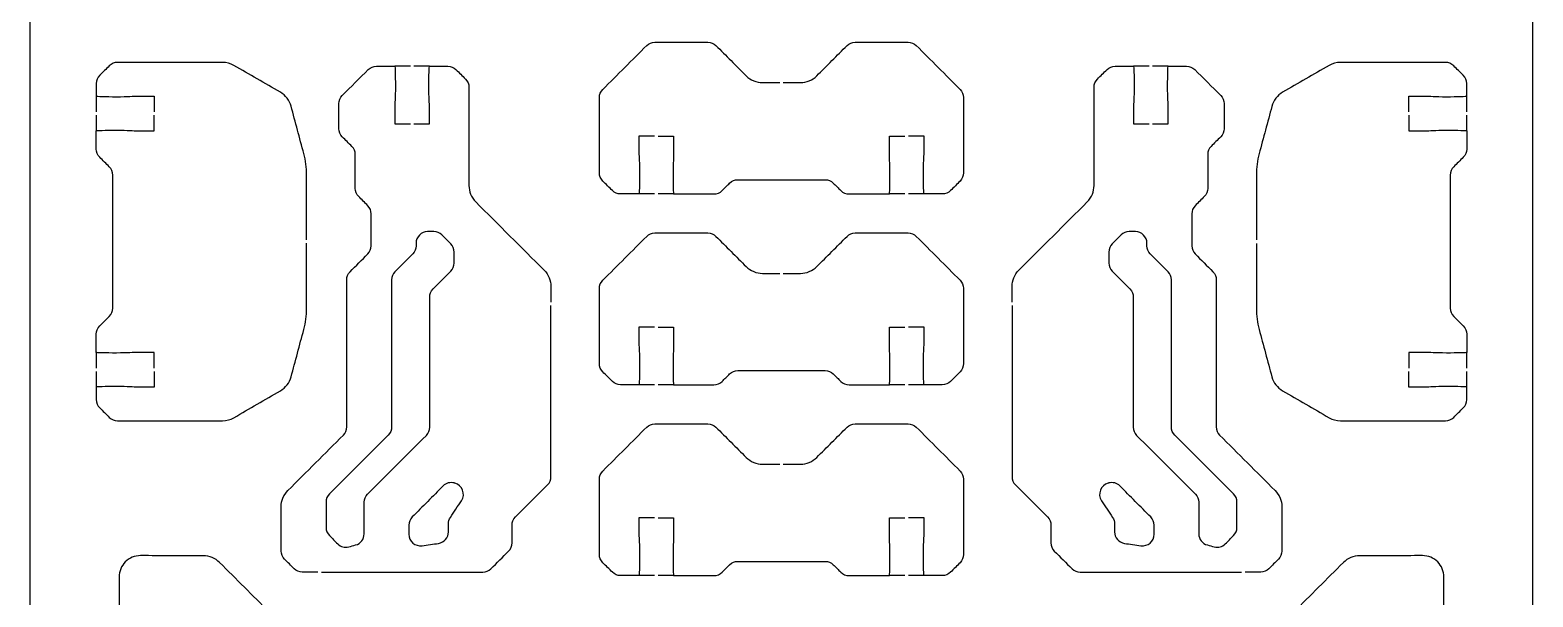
# Model space of a CAD drawing. Extents: x 0 to 400, y 230 to 450.
# Drawn here: x 135 to 265, y 323.6 to 372.6 of the extents above; entities that cross this region are included whole.
import ezdxf

# ---------------------------------------------------------------- set-up
doc = ezdxf.new("R2010")
doc.units = 0
doc.header["$MEASUREMENT"] = 0
doc.layers.add('DEFAULT', color=18, linetype='CONTINUOUS')

msp = doc.modelspace()

# ---------------------------------------------------------------- linework, layer by layer
at = {"layer": 'DEFAULT', "color": 1}
for points in [[(135, 242.15), (135, 437.85)], [(265, 242.15), (265, 437.85)], [(167.9, 369.51), (166.55, 369.51)], [(169.55, 369.51), (168.2, 369.51)], [(231.8, 369.51), (230.45, 369.51)], [(233.45, 369.51), (232.1, 369.51)], [(140.73, 366.92), (140.73, 365.57)], [(259.27, 365.57), (259.27, 366.92)], [(140.73, 365.27), (140.73, 363.93)], [(259.27, 363.92), (259.27, 365.27)], [(189.02, 358.45), (187.67, 358.45)], [(190.67, 358.45), (189.32, 358.45)], [(210.68, 358.45), (209.33, 358.45)], [(212.33, 358.45), (210.98, 358.45)], [(140.73, 344.73), (140.73, 343.38)], [(259.27, 343.38), (259.27, 344.73)], [(140.73, 343.08), (140.73, 341.73)], [(189.02, 341.93), (187.67, 341.93)], [(190.67, 341.93), (189.32, 341.93)], [(210.68, 341.93), (209.33, 341.93)], [(212.33, 341.93), (210.98, 341.93)], [(259.27, 341.73), (259.27, 343.08)], [(189.02, 325.41), (187.67, 325.41)], [(190.67, 325.41), (189.32, 325.41)], [(210.68, 325.41), (209.33, 325.41)], [(212.33, 325.41), (210.98, 325.41)]]:
    msp.add_lwpolyline(points, dxfattribs=at)
for points, knots in [([(189.02, 363.45), (188.57, 363.45), (188.12, 363.45), (187.67, 363.45), (187.67, 362.95), (187.67, 362.45), (187.67, 361.95), (187.67, 361.74), (187.72, 361.16), (187.72, 360.2), (187.72, 359.23), (187.7, 358.45), (187.67, 358.45), (187.14, 358.45), (186.61, 358.45), (186.08, 358.45), (185.81, 358.45), (185.56, 358.55), (185.37, 358.74), (185.1, 359.02), (184.82, 359.29), (184.54, 359.57), (184.36, 359.76), (184.25, 360.01), (184.25, 360.28), (184.25, 362.45), (184.25, 364.62), (184.25, 366.79), (184.25, 367.06), (184.36, 367.31), (184.54, 367.5), (185.81, 368.77), (187.08, 370.03), (188.34, 371.3), (188.53, 371.49), (188.79, 371.59), (189.05, 371.59), (190.57, 371.59), (192.1, 371.59), (193.62, 371.59), (193.89, 371.59), (194.14, 371.49), (194.33, 371.3), (195.2, 370.43), (196.07, 369.55), (196.95, 368.68), (197.32, 368.3), (197.83, 368.09), (198.36, 368.09), (198.86, 368.09), (199.35, 368.09), (199.85, 368.09)], [0, 0, 0, 0, 3.83, 3.83, 3.83, 8.08, 8.08, 8.08, 9.08, 9.08, 9.08, 10.08, 10.08, 10.08, 14.58, 14.58, 14.58, 15.58, 15.58, 15.58, 18.903402, 18.903402, 18.903402, 19.903402, 19.903402, 19.903402, 38.373402, 38.373402, 38.373402, 39.373402, 39.373402, 39.373402, 54.604482, 54.604482, 54.604482, 55.604482, 55.604482, 55.604482, 68.554482, 68.554482, 68.554482, 69.554482, 69.554482, 69.554482, 80.062089, 80.062089, 80.062089, 81.062089, 81.062089, 81.062089, 85.272089, 85.272089, 85.272089, 85.272089]), ([(200.15, 368.09), (200.64, 368.09), (201.14, 368.09), (201.64, 368.09), (202.17, 368.09), (202.68, 368.3), (203.05, 368.68), (203.93, 369.55), (204.8, 370.43), (205.67, 371.3), (205.86, 371.49), (206.11, 371.59), (206.38, 371.59), (207.9, 371.59), (209.42, 371.59), (210.95, 371.59), (211.21, 371.59), (211.47, 371.49), (211.66, 371.3), (212.92, 370.03), (214.19, 368.77), (215.45, 367.5), (215.64, 367.31), (215.74, 367.06), (215.74, 366.79), (215.74, 364.62), (215.74, 362.45), (215.74, 360.28), (215.74, 360.01), (215.64, 359.76), (215.45, 359.57), (215.18, 359.29), (214.9, 359.02), (214.62, 358.74), (214.44, 358.55), (214.18, 358.45), (213.91, 358.45), (213.39, 358.45), (212.86, 358.45), (212.33, 358.45), (212.3, 358.45), (212.28, 359.23), (212.28, 360.2), (212.28, 361.16), (212.33, 361.74), (212.33, 361.95), (212.33, 362.45), (212.33, 362.95), (212.33, 363.45), (211.88, 363.45), (211.43, 363.45), (210.98, 363.45)], [0, 0, 0, 0, 4.22, 4.22, 4.22, 5.22, 5.22, 5.22, 15.727607, 15.727607, 15.727607, 16.727607, 16.727607, 16.727607, 29.677607, 29.677607, 29.677607, 30.677607, 30.677607, 30.677607, 45.901617, 45.901617, 45.901617, 46.901617, 46.901617, 46.901617, 65.381617, 65.381617, 65.381617, 66.381617, 66.381617, 66.381617, 69.705019, 69.705019, 69.705019, 70.705019, 70.705019, 70.705019, 75.195019, 75.195019, 75.195019, 76.195019, 76.195019, 76.195019, 77.195019, 77.195019, 77.195019, 81.445019, 81.445019, 81.445019, 85.275019, 85.275019, 85.275019, 85.275019]), ([(158.92, 354.48), (158.92, 356.36), (158.92, 358.24), (158.92, 360.12), (158.92, 360.73), (158.84, 361.34), (158.68, 361.94), (158.32, 363.3), (157.95, 364.67), (157.58, 366.04), (157.44, 366.55), (157.11, 366.98), (156.65, 367.25), (155.31, 368.02), (153.98, 368.8), (152.64, 369.57), (152.33, 369.75), (151.99, 369.84), (151.64, 369.84), (148.61, 369.84), (145.59, 369.84), (142.56, 369.84), (142.3, 369.84), (142.04, 369.73), (141.85, 369.54), (141.58, 369.27), (141.3, 368.99), (141.03, 368.72), (140.84, 368.53), (140.73, 368.27), (140.73, 368.01), (140.73, 367.65), (140.73, 367.29), (140.73, 366.92), (140.73, 366.9), (141.52, 366.87), (142.48, 366.87), (143.45, 366.87), (144.02, 366.92), (144.23, 366.92), (144.73, 366.92), (145.23, 366.92), (145.73, 366.92), (145.73, 366.47), (145.73, 366.02), (145.73, 365.57)], [0, 0, 0, 0, 15.99, 15.99, 15.99, 16.99, 16.99, 16.99, 29.031233, 29.031233, 29.031233, 30.031233, 30.031233, 30.031233, 43.167949, 43.167949, 43.167949, 44.167949, 44.167949, 44.167949, 69.897949, 69.897949, 69.897949, 70.897949, 70.897949, 70.897949, 74.221351, 74.221351, 74.221351, 75.221351, 75.221351, 75.221351, 78.301351, 78.301351, 78.301351, 79.301351, 79.301351, 79.301351, 80.301351, 80.301351, 80.301351, 84.551351, 84.551351, 84.551351, 88.381351, 88.381351, 88.381351, 88.381351]), ([(159.9, 325.71), (159.45, 325.71), (159, 325.71), (158.55, 325.71), (158.29, 325.71), (158.03, 325.81), (157.84, 326), (157.57, 326.28), (157.29, 326.55), (157.01, 326.83), (156.83, 327.02), (156.72, 327.27), (156.72, 327.54), (156.72, 328.81), (156.72, 330.09), (156.72, 331.37), (156.72, 331.89), (156.93, 332.4), (157.31, 332.78), (158.9, 334.38), (160.5, 335.97), (162.1, 337.57), (162.28, 337.76), (162.39, 338.01), (162.39, 338.28), (162.39, 342.52), (162.39, 346.77), (162.39, 351.02), (162.39, 351.28), (162.5, 351.53), (162.68, 351.72), (163.19, 352.23), (163.71, 352.74), (164.22, 353.26), (164.4, 353.45), (164.51, 353.7), (164.51, 353.96), (164.51, 354.88), (164.51, 355.8), (164.51, 356.72), (164.51, 356.99), (164.41, 357.24), (164.22, 357.43), (163.96, 357.69), (163.69, 357.96), (163.43, 358.23), (163.24, 358.41), (163.13, 358.67), (163.13, 358.93), (163.13, 359.91), (163.13, 360.88), (163.13, 361.86), (163.13, 362.12), (163.03, 362.38), (162.84, 362.57), (162.56, 362.84), (162.29, 363.12), (162.01, 363.39), (161.83, 363.58), (161.72, 363.84), (161.72, 364.1), (161.72, 364.83), (161.72, 365.55), (161.72, 366.27), (161.72, 366.54), (161.83, 366.79), (162.01, 366.98), (162.76, 367.73), (163.51, 368.48), (164.26, 369.22), (164.44, 369.41), (164.7, 369.51), (164.97, 369.51), (165.49, 369.51), (166.02, 369.51), (166.55, 369.51), (166.58, 369.51), (166.6, 368.73), (166.6, 367.76), (166.6, 366.8), (166.55, 366.23), (166.55, 366.02), (166.55, 365.52), (166.55, 365.02), (166.55, 364.52), (167, 364.52), (167.45, 364.52), (167.9, 364.52)], [0, 0, 0, 0, 3.82, 3.82, 3.82, 4.82, 4.82, 4.82, 8.136338, 8.136338, 8.136338, 9.136338, 9.136338, 9.136338, 19.986338, 19.986338, 19.986338, 20.986338, 20.986338, 20.986338, 40.184289, 40.184289, 40.184289, 41.184289, 41.184289, 41.184289, 77.294289, 77.294289, 77.294289, 78.294289, 78.294289, 78.294289, 84.439051, 84.439051, 84.439051, 85.439051, 85.439051, 85.439051, 93.259051, 93.259051, 93.259051, 94.259051, 94.259051, 94.259051, 97.44811, 97.44811, 97.44811, 98.44811, 98.44811, 98.44811, 106.74811, 106.74811, 106.74811, 107.74811, 107.74811, 107.74811, 111.064449, 111.064449, 111.064449, 112.064449, 112.064449, 112.064449, 118.214449, 118.214449, 118.214449, 119.214449, 119.214449, 119.214449, 128.201778, 128.201778, 128.201778, 129.201778, 129.201778, 129.201778, 133.691778, 133.691778, 133.691778, 134.691778, 134.691778, 134.691778, 135.691778, 135.691778, 135.691778, 139.941778, 139.941778, 139.941778, 143.771778, 143.771778, 143.771778, 143.771778]), ([(168.2, 364.52), (168.65, 364.52), (169.1, 364.52), (169.55, 364.52), (169.55, 365.02), (169.55, 365.52), (169.55, 366.02), (169.55, 366.23), (169.5, 366.8), (169.5, 367.76), (169.5, 368.73), (169.52, 369.51), (169.55, 369.51), (170.08, 369.51), (170.61, 369.51), (171.14, 369.51), (171.4, 369.51), (171.65, 369.41), (171.84, 369.22), (172.12, 368.95), (172.39, 368.67), (172.67, 368.4), (172.86, 368.21), (172.96, 367.95), (172.96, 367.69), (172.96, 364.85), (172.96, 362.02), (172.96, 359.19), (172.96, 358.66), (173.17, 358.15), (173.55, 357.77), (175.52, 355.8), (177.5, 353.82), (179.47, 351.85), (179.85, 351.47), (180.06, 350.96), (180.06, 350.43), (180.06, 349.98), (180.06, 349.53), (180.06, 349.08)], [0, 0, 0, 0, 3.83, 3.83, 3.83, 8.08, 8.08, 8.08, 9.08, 9.08, 9.08, 10.08, 10.08, 10.08, 14.57, 14.57, 14.57, 15.57, 15.57, 15.57, 18.886338, 18.886338, 18.886338, 19.886338, 19.886338, 19.886338, 43.986338, 43.986338, 43.986338, 44.986338, 44.986338, 44.986338, 68.738056, 68.738056, 68.738056, 69.738056, 69.738056, 69.738056, 73.568056, 73.568056, 73.568056, 73.568056]), ([(219.94, 349.08), (219.94, 349.53), (219.94, 349.98), (219.94, 350.43), (219.94, 350.96), (220.15, 351.47), (220.53, 351.85), (222.5, 353.82), (224.48, 355.8), (226.45, 357.77), (226.83, 358.15), (227.04, 358.66), (227.04, 359.19), (227.04, 362.02), (227.04, 364.85), (227.04, 367.69), (227.04, 367.95), (227.14, 368.21), (227.33, 368.4), (227.61, 368.67), (227.88, 368.95), (228.16, 369.22), (228.35, 369.41), (228.6, 369.51), (228.86, 369.51), (229.39, 369.51), (229.92, 369.51), (230.45, 369.51), (230.48, 369.51), (230.5, 368.73), (230.5, 367.76), (230.5, 366.8), (230.45, 366.23), (230.45, 366.02), (230.45, 365.52), (230.45, 365.02), (230.45, 364.52), (230.9, 364.52), (231.35, 364.52), (231.8, 364.52)], [0, 0, 0, 0, 3.83, 3.83, 3.83, 4.83, 4.83, 4.83, 28.581718, 28.581718, 28.581718, 29.581718, 29.581718, 29.581718, 53.681718, 53.681718, 53.681718, 54.681718, 54.681718, 54.681718, 57.998056, 57.998056, 57.998056, 58.998056, 58.998056, 58.998056, 63.488056, 63.488056, 63.488056, 64.488056, 64.488056, 64.488056, 65.488056, 65.488056, 65.488056, 69.738056, 69.738056, 69.738056, 73.568056, 73.568056, 73.568056, 73.568056]), ([(232.1, 364.52), (232.55, 364.52), (233, 364.52), (233.45, 364.52), (233.45, 365.02), (233.45, 365.52), (233.45, 366.02), (233.45, 366.23), (233.4, 366.8), (233.4, 367.76), (233.4, 368.73), (233.42, 369.51), (233.45, 369.51), (233.98, 369.51), (234.51, 369.51), (235.03, 369.51), (235.3, 369.51), (235.56, 369.41), (235.74, 369.22), (236.49, 368.48), (237.24, 367.73), (237.99, 366.98), (238.17, 366.79), (238.28, 366.54), (238.28, 366.27), (238.28, 365.55), (238.28, 364.83), (238.28, 364.1), (238.28, 363.84), (238.17, 363.58), (237.99, 363.39), (237.71, 363.12), (237.43, 362.84), (237.16, 362.57), (236.97, 362.38), (236.87, 362.12), (236.87, 361.86), (236.87, 360.88), (236.87, 359.91), (236.87, 358.93), (236.87, 358.67), (236.76, 358.41), (236.57, 358.23), (236.31, 357.96), (236.04, 357.69), (235.78, 357.43), (235.59, 357.24), (235.49, 356.99), (235.49, 356.72), (235.49, 355.8), (235.49, 354.88), (235.49, 353.96), (235.49, 353.7), (235.6, 353.45), (235.78, 353.26), (236.29, 352.74), (236.81, 352.23), (237.32, 351.72), (237.5, 351.53), (237.61, 351.28), (237.61, 351.02), (237.61, 346.77), (237.61, 342.52), (237.61, 338.28), (237.61, 338.01), (237.72, 337.76), (237.9, 337.57), (239.5, 335.97), (241.1, 334.38), (242.69, 332.78), (243.07, 332.4), (243.28, 331.89), (243.28, 331.37), (243.28, 330.09), (243.28, 328.81), (243.28, 327.54), (243.28, 327.27), (243.17, 327.02), (242.99, 326.83), (242.71, 326.55), (242.43, 326.28), (242.16, 326), (241.97, 325.81), (241.71, 325.71), (241.45, 325.71), (241, 325.71), (240.55, 325.71), (240.1, 325.71)], [0, 0, 0, 0, 3.83, 3.83, 3.83, 8.08, 8.08, 8.08, 9.08, 9.08, 9.08, 10.08, 10.08, 10.08, 14.57, 14.57, 14.57, 15.57, 15.57, 15.57, 24.55733, 24.55733, 24.55733, 25.55733, 25.55733, 25.55733, 31.70733, 31.70733, 31.70733, 32.70733, 32.70733, 32.70733, 36.023668, 36.023668, 36.023668, 37.023668, 37.023668, 37.023668, 45.323668, 45.323668, 45.323668, 46.323668, 46.323668, 46.323668, 49.512728, 49.512728, 49.512728, 50.512728, 50.512728, 50.512728, 58.332728, 58.332728, 58.332728, 59.332728, 59.332728, 59.332728, 65.47749, 65.47749, 65.47749, 66.47749, 66.47749, 66.47749, 102.58749, 102.58749, 102.58749, 103.58749, 103.58749, 103.58749, 122.78544, 122.78544, 122.78544, 123.78544, 123.78544, 123.78544, 134.63544, 134.63544, 134.63544, 135.63544, 135.63544, 135.63544, 138.951778, 138.951778, 138.951778, 139.951778, 139.951778, 139.951778, 143.771778, 143.771778, 143.771778, 143.771778]), ([(254.27, 365.57), (254.27, 366.02), (254.27, 366.47), (254.27, 366.92), (254.77, 366.92), (255.27, 366.92), (255.77, 366.92), (255.98, 366.92), (256.55, 366.87), (257.52, 366.87), (258.48, 366.87), (259.27, 366.9), (259.27, 366.92), (259.27, 367.28), (259.27, 367.65), (259.27, 368.01), (259.27, 368.27), (259.16, 368.53), (258.97, 368.72), (258.7, 368.99), (258.42, 369.27), (258.15, 369.54), (257.96, 369.73), (257.7, 369.84), (257.44, 369.84), (254.41, 369.84), (251.39, 369.84), (248.36, 369.84), (248.01, 369.84), (247.67, 369.75), (247.36, 369.57), (246.02, 368.8), (244.69, 368.02), (243.35, 367.25), (242.89, 366.98), (242.56, 366.55), (242.42, 366.03), (242.05, 364.67), (241.68, 363.3), (241.32, 361.94), (241.16, 361.34), (241.08, 360.73), (241.08, 360.12), (241.08, 358.24), (241.08, 356.36), (241.08, 354.47)], [0, 0, 0, 0, 3.83, 3.83, 3.83, 8.08, 8.08, 8.08, 9.08, 9.08, 9.08, 10.08, 10.08, 10.08, 13.15, 13.15, 13.15, 14.15, 14.15, 14.15, 17.473402, 17.473402, 17.473402, 18.473402, 18.473402, 18.473402, 44.203402, 44.203402, 44.203402, 45.203402, 45.203402, 45.203402, 58.340118, 58.340118, 58.340118, 59.340118, 59.340118, 59.340118, 71.371693, 71.371693, 71.371693, 72.371693, 72.371693, 72.371693, 88.371693, 88.371693, 88.371693, 88.371693]), ([(145.73, 343.38), (145.73, 343.83), (145.73, 344.28), (145.73, 344.73), (145.23, 344.73), (144.73, 344.73), (144.23, 344.73), (144.02, 344.73), (143.45, 344.68), (142.48, 344.68), (141.52, 344.68), (140.73, 344.7), (140.73, 344.73), (140.73, 345.26), (140.73, 345.79), (140.73, 346.32), (140.73, 346.58), (140.84, 346.84), (141.03, 347.02), (141.3, 347.3), (141.58, 347.58), (141.85, 347.85), (142.04, 348.04), (142.15, 348.29), (142.15, 348.56), (142.15, 352.41), (142.15, 356.25), (142.15, 360.09), (142.15, 360.36), (142.04, 360.61), (141.85, 360.8), (141.58, 361.08), (141.3, 361.35), (141.03, 361.63), (140.84, 361.82), (140.73, 362.07), (140.73, 362.34), (140.73, 362.87), (140.73, 363.39), (140.73, 363.92), (140.73, 363.95), (141.52, 363.97), (142.48, 363.97), (143.45, 363.97), (144.02, 363.92), (144.23, 363.92), (144.73, 363.92), (145.23, 363.92), (145.73, 363.92), (145.73, 364.37), (145.73, 364.82), (145.73, 365.27)], [0, 0, 0, 0, 3.83, 3.83, 3.83, 8.08, 8.08, 8.08, 9.08, 9.08, 9.08, 10.08, 10.08, 10.08, 14.58, 14.58, 14.58, 15.58, 15.58, 15.58, 18.903402, 18.903402, 18.903402, 19.903402, 19.903402, 19.903402, 52.593402, 52.593402, 52.593402, 53.593402, 53.593402, 53.593402, 56.916804, 56.916804, 56.916804, 57.916804, 57.916804, 57.916804, 62.406804, 62.406804, 62.406804, 63.406804, 63.406804, 63.406804, 64.406804, 64.406804, 64.406804, 68.656804, 68.656804, 68.656804, 72.486804, 72.486804, 72.486804, 72.486804]), ([(254.27, 365.27), (254.27, 364.82), (254.27, 364.37), (254.27, 363.92), (254.77, 363.92), (255.27, 363.92), (255.77, 363.92), (255.98, 363.92), (256.55, 363.97), (257.52, 363.97), (258.48, 363.97), (259.27, 363.95), (259.27, 363.92), (259.27, 363.39), (259.27, 362.86), (259.27, 362.33), (259.27, 362.07), (259.16, 361.82), (258.97, 361.63), (258.7, 361.35), (258.42, 361.08), (258.15, 360.8), (257.96, 360.61), (257.85, 360.36), (257.85, 360.09), (257.85, 356.25), (257.85, 352.4), (257.85, 348.56), (257.85, 348.29), (257.96, 348.04), (258.15, 347.85), (258.42, 347.58), (258.7, 347.3), (258.97, 347.02), (259.16, 346.84), (259.27, 346.58), (259.27, 346.31), (259.27, 345.79), (259.27, 345.26), (259.27, 344.73), (259.27, 344.7), (258.48, 344.68), (257.52, 344.68), (256.55, 344.68), (255.98, 344.73), (255.77, 344.73), (255.27, 344.73), (254.77, 344.73), (254.27, 344.73), (254.27, 344.28), (254.27, 343.83), (254.27, 343.38)], [0, 0, 0, 0, 3.83, 3.83, 3.83, 8.08, 8.08, 8.08, 9.08, 9.08, 9.08, 10.08, 10.08, 10.08, 14.58, 14.58, 14.58, 15.58, 15.58, 15.58, 18.903402, 18.903402, 18.903402, 19.903402, 19.903402, 19.903402, 52.593402, 52.593402, 52.593402, 53.593402, 53.593402, 53.593402, 56.916804, 56.916804, 56.916804, 57.916804, 57.916804, 57.916804, 62.406804, 62.406804, 62.406804, 63.406804, 63.406804, 63.406804, 64.406804, 64.406804, 64.406804, 68.656804, 68.656804, 68.656804, 72.486804, 72.486804, 72.486804, 72.486804]), ([(189.32, 363.45), (189.77, 363.45), (190.22, 363.45), (190.67, 363.45), (190.67, 362.95), (190.67, 362.45), (190.67, 361.95), (190.67, 361.74), (190.62, 361.16), (190.62, 360.2), (190.62, 359.23), (190.64, 358.45), (190.67, 358.45), (191.83, 358.45), (192.99, 358.45), (194.15, 358.45), (194.42, 358.45), (194.68, 358.55), (194.86, 358.74), (195.08, 358.96), (195.3, 359.17), (195.51, 359.39), (195.7, 359.58), (195.95, 359.68), (196.22, 359.68), (198.74, 359.68), (201.26, 359.68), (203.77, 359.68), (204.04, 359.68), (204.3, 359.58), (204.48, 359.39), (204.7, 359.17), (204.92, 358.96), (205.13, 358.74), (205.32, 358.55), (205.57, 358.45), (205.84, 358.45), (207, 358.45), (208.16, 358.45), (209.33, 358.45), (209.36, 358.45), (209.38, 359.23), (209.38, 360.2), (209.38, 361.16), (209.33, 361.74), (209.33, 361.95), (209.33, 362.45), (209.33, 362.95), (209.33, 363.45), (209.78, 363.45), (210.23, 363.45), (210.68, 363.45)], [0, 0, 0, 0, 3.83, 3.83, 3.83, 8.08, 8.08, 8.08, 9.08, 9.08, 9.08, 10.08, 10.08, 10.08, 19.96, 19.96, 19.96, 20.96, 20.96, 20.96, 23.562153, 23.562153, 23.562153, 24.562153, 24.562153, 24.562153, 45.982153, 45.982153, 45.982153, 46.982153, 46.982153, 46.982153, 49.584306, 49.584306, 49.584306, 50.584306, 50.584306, 50.584306, 60.474306, 60.474306, 60.474306, 61.474306, 61.474306, 61.474306, 62.474306, 62.474306, 62.474306, 66.724306, 66.724306, 66.724306, 70.554306, 70.554306, 70.554306, 70.554306]), ([(163.16, 328.06), (162.96, 328.01), (162.77, 327.95), (162.57, 327.9), (162.23, 327.81), (161.86, 327.91), (161.61, 328.16), (161.37, 328.4), (161.13, 328.64), (160.9, 328.88), (160.71, 329.06), (160.6, 329.32), (160.6, 329.58), (160.6, 330.32), (160.6, 331.05), (160.6, 331.78), (160.6, 332.04), (160.71, 332.3), (160.9, 332.49), (162.59, 334.18), (164.28, 335.87), (165.98, 337.57), (166.17, 337.76), (166.27, 338.01), (166.27, 338.28), (166.27, 342.52), (166.27, 346.77), (166.27, 351.02), (166.27, 351.28), (166.38, 351.54), (166.56, 351.72), (167.08, 352.23), (167.59, 352.75), (168.1, 353.26), (168.29, 353.44), (168.39, 353.7), (168.39, 353.96), (168.39, 354.04), (168.39, 354.11), (168.39, 354.19), (168.39, 354.74), (168.84, 355.19), (169.39, 355.19), (169.57, 355.19), (169.75, 355.19), (169.92, 355.19), (170.19, 355.19), (170.44, 355.08), (170.63, 354.9), (170.89, 354.64), (171.14, 354.39), (171.4, 354.13), (171.58, 353.94), (171.69, 353.69), (171.69, 353.42), (171.69, 353.11), (171.69, 352.79), (171.69, 352.47), (171.69, 352.2), (171.58, 351.95), (171.4, 351.76), (170.89, 351.25), (170.37, 350.74), (169.86, 350.23), (169.67, 350.04), (169.57, 349.78), (169.57, 349.52), (169.57, 345.77), (169.57, 342.01), (169.57, 338.26), (169.57, 337.99), (169.46, 337.74), (169.28, 337.55), (167.58, 335.86), (165.89, 334.16), (164.19, 332.47), (164.01, 332.28), (163.9, 332.03), (163.9, 331.76), (163.9, 330.85), (163.9, 329.94), (163.9, 329.02), (163.9, 328.57), (163.6, 328.17), (163.16, 328.06)], [0, 0, 0, 0, 1.712234, 1.712234, 1.712234, 2.712234, 2.712234, 2.712234, 5.577431, 5.577431, 5.577431, 6.577431, 6.577431, 6.577431, 12.799431, 12.799431, 12.799431, 13.799431, 13.799431, 13.799431, 34.178248, 34.178248, 34.178248, 35.178248, 35.178248, 35.178248, 71.290248, 71.290248, 71.290248, 72.290248, 72.290248, 72.290248, 78.442077, 78.442077, 78.442077, 79.442077, 79.442077, 79.442077, 80.083077, 80.083077, 80.083077, 81.083077, 81.083077, 81.083077, 82.594077, 82.594077, 82.594077, 83.594077, 83.594077, 83.594077, 86.662921, 86.662921, 86.662921, 87.662921, 87.662921, 87.662921, 90.374921, 90.374921, 90.374921, 91.374921, 91.374921, 91.374921, 97.52675, 97.52675, 97.52675, 98.52675, 98.52675, 98.52675, 130.44875, 130.44875, 130.44875, 131.44875, 131.44875, 131.44875, 151.827567, 151.827567, 151.827567, 152.827567, 152.827567, 152.827567, 160.585567, 160.585567, 160.585567, 161.585567, 161.585567, 161.585567, 161.585567]), ([(189.02, 346.93), (188.57, 346.93), (188.12, 346.93), (187.67, 346.93), (187.67, 346.43), (187.67, 345.93), (187.67, 345.43), (187.67, 345.22), (187.72, 344.65), (187.72, 343.68), (187.72, 342.71), (187.7, 341.93), (187.67, 341.93), (187.14, 341.93), (186.61, 341.93), (186.08, 341.93), (185.81, 341.93), (185.56, 342.03), (185.37, 342.22), (185.1, 342.5), (184.82, 342.77), (184.54, 343.05), (184.36, 343.24), (184.25, 343.49), (184.25, 343.76), (184.25, 345.93), (184.25, 348.1), (184.25, 350.27), (184.25, 350.54), (184.36, 350.79), (184.54, 350.98), (185.81, 352.25), (187.08, 353.51), (188.34, 354.78), (188.53, 354.97), (188.79, 355.07), (189.05, 355.07), (190.57, 355.07), (192.1, 355.07), (193.62, 355.07), (193.89, 355.07), (194.14, 354.97), (194.33, 354.78), (195.2, 353.91), (196.07, 353.03), (196.95, 352.16), (197.32, 351.79), (197.83, 351.57), (198.36, 351.57), (198.86, 351.57), (199.35, 351.57), (199.85, 351.57)], [0, 0, 0, 0, 3.83, 3.83, 3.83, 8.08, 8.08, 8.08, 9.08, 9.08, 9.08, 10.08, 10.08, 10.08, 14.58, 14.58, 14.58, 15.58, 15.58, 15.58, 18.903402, 18.903402, 18.903402, 19.903402, 19.903402, 19.903402, 38.373402, 38.373402, 38.373402, 39.373402, 39.373402, 39.373402, 54.604482, 54.604482, 54.604482, 55.604482, 55.604482, 55.604482, 68.554482, 68.554482, 68.554482, 69.554482, 69.554482, 69.554482, 80.062089, 80.062089, 80.062089, 81.062089, 81.062089, 81.062089, 85.272089, 85.272089, 85.272089, 85.272089]), ([(200.15, 351.57), (200.64, 351.57), (201.14, 351.57), (201.64, 351.57), (202.17, 351.57), (202.68, 351.79), (203.05, 352.16), (203.93, 353.03), (204.8, 353.91), (205.67, 354.78), (205.86, 354.97), (206.11, 355.07), (206.38, 355.07), (207.9, 355.07), (209.42, 355.07), (210.95, 355.07), (211.21, 355.07), (211.47, 354.97), (211.66, 354.78), (212.92, 353.51), (214.19, 352.25), (215.45, 350.98), (215.64, 350.79), (215.74, 350.54), (215.74, 350.28), (215.74, 348.1), (215.74, 345.93), (215.74, 343.76), (215.74, 343.49), (215.64, 343.24), (215.45, 343.05), (215.18, 342.77), (214.9, 342.5), (214.62, 342.22), (214.44, 342.03), (214.18, 341.93), (213.91, 341.93), (213.39, 341.93), (212.86, 341.93), (212.33, 341.93), (212.3, 341.93), (212.28, 342.71), (212.28, 343.68), (212.28, 344.65), (212.33, 345.22), (212.33, 345.43), (212.33, 345.93), (212.33, 346.43), (212.33, 346.93), (211.88, 346.93), (211.43, 346.93), (210.98, 346.93)], [0, 0, 0, 0, 4.22, 4.22, 4.22, 5.22, 5.22, 5.22, 15.727607, 15.727607, 15.727607, 16.727607, 16.727607, 16.727607, 29.677607, 29.677607, 29.677607, 30.677607, 30.677607, 30.677607, 45.901617, 45.901617, 45.901617, 46.901617, 46.901617, 46.901617, 65.381617, 65.381617, 65.381617, 66.381617, 66.381617, 66.381617, 69.705019, 69.705019, 69.705019, 70.705019, 70.705019, 70.705019, 75.195019, 75.195019, 75.195019, 76.195019, 76.195019, 76.195019, 77.195019, 77.195019, 77.195019, 81.445019, 81.445019, 81.445019, 85.275019, 85.275019, 85.275019, 85.275019]), ([(236.1, 329.02), (236.1, 329.94), (236.1, 330.85), (236.1, 331.76), (236.1, 332.03), (235.99, 332.28), (235.81, 332.47), (234.11, 334.16), (232.42, 335.86), (230.72, 337.55), (230.54, 337.74), (230.43, 337.99), (230.43, 338.26), (230.43, 342.01), (230.43, 345.77), (230.43, 349.52), (230.43, 349.78), (230.32, 350.04), (230.14, 350.23), (229.63, 350.74), (229.11, 351.25), (228.6, 351.76), (228.42, 351.95), (228.31, 352.2), (228.31, 352.47), (228.31, 352.79), (228.31, 353.11), (228.31, 353.42), (228.31, 353.69), (228.42, 353.94), (228.6, 354.13), (228.86, 354.39), (229.11, 354.64), (229.37, 354.9), (229.56, 355.08), (229.81, 355.19), (230.08, 355.19), (230.25, 355.19), (230.43, 355.19), (230.61, 355.19), (231.16, 355.19), (231.61, 354.74), (231.61, 354.19), (231.61, 354.11), (231.61, 354.04), (231.61, 353.96), (231.61, 353.7), (231.71, 353.44), (231.9, 353.26), (232.41, 352.75), (232.92, 352.23), (233.44, 351.72), (233.62, 351.54), (233.73, 351.28), (233.73, 351.02), (233.73, 346.77), (233.73, 342.52), (233.73, 338.28), (233.73, 338.01), (233.83, 337.76), (234.02, 337.57), (235.72, 335.87), (237.41, 334.18), (239.1, 332.49), (239.29, 332.3), (239.4, 332.04), (239.4, 331.78), (239.4, 331.05), (239.4, 330.32), (239.4, 329.58), (239.4, 329.32), (239.29, 329.06), (239.1, 328.88), (238.87, 328.64), (238.63, 328.4), (238.39, 328.16), (238.14, 327.91), (237.77, 327.81), (237.43, 327.9), (237.23, 327.95), (237.04, 328.01), (236.84, 328.06), (236.4, 328.17), (236.1, 328.57), (236.1, 329.02)], [1, 1, 1, 1, 8.758, 8.758, 8.758, 9.758, 9.758, 9.758, 30.13611, 30.13611, 30.13611, 31.13611, 31.13611, 31.13611, 63.05811, 63.05811, 63.05811, 64.05811, 64.05811, 64.05811, 70.209939, 70.209939, 70.209939, 71.209939, 71.209939, 71.209939, 73.921939, 73.921939, 73.921939, 74.921939, 74.921939, 74.921939, 77.990783, 77.990783, 77.990783, 78.990783, 78.990783, 78.990783, 80.501783, 80.501783, 80.501783, 81.501783, 81.501783, 81.501783, 82.142783, 82.142783, 82.142783, 83.142783, 83.142783, 83.142783, 89.294612, 89.294612, 89.294612, 90.294612, 90.294612, 90.294612, 126.406612, 126.406612, 126.406612, 127.406612, 127.406612, 127.406612, 147.785429, 147.785429, 147.785429, 148.785429, 148.785429, 148.785429, 155.007429, 155.007429, 155.007429, 156.007429, 156.007429, 156.007429, 158.872626, 158.872626, 158.872626, 159.872626, 159.872626, 159.872626, 161.583894, 161.583894, 161.583894, 162.583894, 162.583894, 162.583894, 162.583894]), ([(145.73, 343.08), (145.73, 342.63), (145.73, 342.18), (145.73, 341.73), (145.23, 341.73), (144.73, 341.73), (144.23, 341.73), (144.02, 341.73), (143.45, 341.78), (142.48, 341.78), (141.52, 341.78), (140.73, 341.76), (140.73, 341.73), (140.73, 341.37), (140.73, 341.01), (140.73, 340.65), (140.73, 340.38), (140.84, 340.12), (141.03, 339.94), (141.3, 339.66), (141.58, 339.38), (141.85, 339.11), (142.04, 338.92), (142.3, 338.81), (142.56, 338.81), (145.59, 338.81), (148.61, 338.81), (151.64, 338.81), (151.99, 338.81), (152.33, 338.91), (152.64, 339.08), (153.98, 339.86), (155.31, 340.63), (156.65, 341.4), (157.11, 341.67), (157.44, 342.11), (157.58, 342.62), (157.95, 343.98), (158.32, 345.35), (158.68, 346.72), (158.84, 347.31), (158.92, 347.92), (158.92, 348.53), (158.92, 350.41), (158.92, 352.3), (158.92, 354.18)], [0, 0, 0, 0, 3.83, 3.83, 3.83, 8.08, 8.08, 8.08, 9.08, 9.08, 9.08, 10.08, 10.08, 10.08, 13.15, 13.15, 13.15, 14.15, 14.15, 14.15, 17.473402, 17.473402, 17.473402, 18.473402, 18.473402, 18.473402, 44.203402, 44.203402, 44.203402, 45.203402, 45.203402, 45.203402, 58.340118, 58.340118, 58.340118, 59.340118, 59.340118, 59.340118, 71.371693, 71.371693, 71.371693, 72.371693, 72.371693, 72.371693, 88.371693, 88.371693, 88.371693, 88.371693]), ([(241.08, 354.17), (241.08, 352.29), (241.08, 350.41), (241.08, 348.53), (241.08, 347.92), (241.16, 347.31), (241.32, 346.72), (241.68, 345.35), (242.05, 343.98), (242.42, 342.61), (242.56, 342.1), (242.89, 341.67), (243.35, 341.4), (244.69, 340.63), (246.02, 339.86), (247.36, 339.08), (247.67, 338.91), (248.01, 338.81), (248.36, 338.81), (251.39, 338.81), (254.41, 338.81), (257.44, 338.81), (257.7, 338.81), (257.96, 338.92), (258.15, 339.11), (258.42, 339.38), (258.7, 339.66), (258.97, 339.94), (259.16, 340.12), (259.27, 340.38), (259.27, 340.64), (259.27, 341), (259.27, 341.37), (259.27, 341.73), (259.27, 341.76), (258.48, 341.78), (257.52, 341.78), (256.55, 341.78), (255.98, 341.73), (255.77, 341.73), (255.27, 341.73), (254.77, 341.73), (254.27, 341.73), (254.27, 342.18), (254.27, 342.63), (254.27, 343.08)], [0, 0, 0, 0, 15.99, 15.99, 15.99, 16.99, 16.99, 16.99, 29.031233, 29.031233, 29.031233, 30.031233, 30.031233, 30.031233, 43.167949, 43.167949, 43.167949, 44.167949, 44.167949, 44.167949, 69.897949, 69.897949, 69.897949, 70.897949, 70.897949, 70.897949, 74.221351, 74.221351, 74.221351, 75.221351, 75.221351, 75.221351, 78.301351, 78.301351, 78.301351, 79.301351, 79.301351, 79.301351, 80.301351, 80.301351, 80.301351, 84.551351, 84.551351, 84.551351, 88.381351, 88.381351, 88.381351, 88.381351]), ([(160.2, 325.71), (164.85, 325.71), (169.51, 325.71), (174.16, 325.71), (174.42, 325.71), (174.68, 325.81), (174.86, 326), (175.38, 326.51), (175.89, 327.02), (176.4, 327.53), (176.59, 327.72), (176.69, 327.98), (176.69, 328.24), (176.69, 328.76), (176.69, 329.27), (176.69, 329.78), (176.69, 330.05), (176.8, 330.3), (176.98, 330.49), (177.91, 331.42), (178.84, 332.35), (179.77, 333.27), (179.95, 333.46), (180.06, 333.72), (180.06, 333.98), (180.06, 338.92), (180.06, 343.85), (180.06, 348.78)], [0, 0, 0, 0, 39.57, 39.57, 39.57, 40.57, 40.57, 40.57, 46.714762, 46.714762, 46.714762, 47.714762, 47.714762, 47.714762, 52.084762, 52.084762, 52.084762, 53.084762, 53.084762, 53.084762, 64.235838, 64.235838, 64.235838, 65.235838, 65.235838, 65.235838, 107.185838, 107.185838, 107.185838, 107.185838]), ([(219.94, 348.78), (219.94, 343.85), (219.94, 338.92), (219.94, 333.98), (219.94, 333.72), (220.05, 333.46), (220.23, 333.27), (221.16, 332.35), (222.09, 331.42), (223.02, 330.49), (223.2, 330.3), (223.31, 330.05), (223.31, 329.78), (223.31, 329.27), (223.31, 328.76), (223.31, 328.24), (223.31, 327.98), (223.41, 327.72), (223.6, 327.53), (224.11, 327.02), (224.62, 326.51), (225.14, 326), (225.32, 325.81), (225.58, 325.71), (225.84, 325.71), (230.49, 325.71), (235.15, 325.71), (239.8, 325.71)], [0, 0, 0, 0, 41.95, 41.95, 41.95, 42.95, 42.95, 42.95, 54.101076, 54.101076, 54.101076, 55.101076, 55.101076, 55.101076, 59.471076, 59.471076, 59.471076, 60.471076, 60.471076, 60.471076, 66.615838, 66.615838, 66.615838, 67.615838, 67.615838, 67.615838, 107.185838, 107.185838, 107.185838, 107.185838]), ([(189.32, 346.93), (189.77, 346.93), (190.22, 346.93), (190.67, 346.93), (190.67, 346.43), (190.67, 345.93), (190.67, 345.43), (190.67, 345.22), (190.62, 344.65), (190.62, 343.68), (190.62, 342.71), (190.64, 341.93), (190.67, 341.93), (191.83, 341.93), (192.99, 341.93), (194.15, 341.93), (194.42, 341.93), (194.68, 342.03), (194.86, 342.22), (195.08, 342.44), (195.3, 342.65), (195.51, 342.87), (195.7, 343.06), (195.95, 343.16), (196.22, 343.16), (198.74, 343.16), (201.26, 343.16), (203.77, 343.16), (204.04, 343.16), (204.3, 343.06), (204.48, 342.87), (204.7, 342.65), (204.92, 342.44), (205.13, 342.22), (205.32, 342.03), (205.57, 341.93), (205.84, 341.93), (207, 341.93), (208.16, 341.93), (209.33, 341.93), (209.36, 341.93), (209.38, 342.71), (209.38, 343.68), (209.38, 344.65), (209.33, 345.22), (209.33, 345.43), (209.33, 345.93), (209.33, 346.43), (209.33, 346.93), (209.78, 346.93), (210.23, 346.93), (210.68, 346.93)], [0, 0, 0, 0, 3.83, 3.83, 3.83, 8.08, 8.08, 8.08, 9.08, 9.08, 9.08, 10.08, 10.08, 10.08, 19.96, 19.96, 19.96, 20.96, 20.96, 20.96, 23.562153, 23.562153, 23.562153, 24.562153, 24.562153, 24.562153, 45.982153, 45.982153, 45.982153, 46.982153, 46.982153, 46.982153, 49.584306, 49.584306, 49.584306, 50.584306, 50.584306, 50.584306, 60.474306, 60.474306, 60.474306, 61.474306, 61.474306, 61.474306, 62.474306, 62.474306, 62.474306, 66.724306, 66.724306, 66.724306, 70.554306, 70.554306, 70.554306, 70.554306]), ([(189.02, 330.41), (188.57, 330.41), (188.12, 330.41), (187.67, 330.41), (187.67, 329.91), (187.67, 329.41), (187.67, 328.91), (187.67, 328.7), (187.72, 328.13), (187.72, 327.16), (187.72, 326.19), (187.7, 325.41), (187.67, 325.41), (187.14, 325.41), (186.61, 325.41), (186.08, 325.41), (185.81, 325.41), (185.56, 325.52), (185.37, 325.7), (185.1, 325.98), (184.82, 326.26), (184.54, 326.53), (184.36, 326.72), (184.25, 326.97), (184.25, 327.24), (184.25, 329.41), (184.25, 331.58), (184.25, 333.75), (184.25, 334.02), (184.36, 334.28), (184.54, 334.46), (185.81, 335.73), (187.08, 337), (188.34, 338.26), (188.53, 338.45), (188.79, 338.55), (189.05, 338.55), (190.57, 338.55), (192.1, 338.55), (193.62, 338.55), (193.89, 338.55), (194.14, 338.45), (194.33, 338.26), (195.2, 337.39), (196.07, 336.51), (196.95, 335.64), (197.32, 335.27), (197.83, 335.06), (198.36, 335.06), (198.86, 335.06), (199.35, 335.06), (199.85, 335.06)], [0, 0, 0, 0, 3.83, 3.83, 3.83, 8.08, 8.08, 8.08, 9.08, 9.08, 9.08, 10.08, 10.08, 10.08, 14.58, 14.58, 14.58, 15.58, 15.58, 15.58, 18.903402, 18.903402, 18.903402, 19.903402, 19.903402, 19.903402, 38.373402, 38.373402, 38.373402, 39.373402, 39.373402, 39.373402, 54.604482, 54.604482, 54.604482, 55.604482, 55.604482, 55.604482, 68.554482, 68.554482, 68.554482, 69.554482, 69.554482, 69.554482, 80.062089, 80.062089, 80.062089, 81.062089, 81.062089, 81.062089, 85.272089, 85.272089, 85.272089, 85.272089]), ([(200.15, 335.06), (200.64, 335.06), (201.14, 335.06), (201.64, 335.06), (202.17, 335.06), (202.68, 335.27), (203.05, 335.64), (203.93, 336.51), (204.8, 337.39), (205.67, 338.26), (205.86, 338.45), (206.11, 338.55), (206.38, 338.55), (207.9, 338.55), (209.42, 338.55), (210.95, 338.55), (211.21, 338.55), (211.47, 338.45), (211.66, 338.26), (212.92, 337), (214.19, 335.73), (215.45, 334.46), (215.64, 334.28), (215.74, 334.02), (215.74, 333.76), (215.74, 331.58), (215.74, 329.41), (215.74, 327.24), (215.74, 326.97), (215.64, 326.72), (215.45, 326.53), (215.18, 326.26), (214.9, 325.98), (214.62, 325.7), (214.44, 325.52), (214.18, 325.41), (213.91, 325.41), (213.39, 325.41), (212.86, 325.41), (212.33, 325.41), (212.3, 325.41), (212.28, 326.19), (212.28, 327.16), (212.28, 328.13), (212.33, 328.7), (212.33, 328.91), (212.33, 329.41), (212.33, 329.91), (212.33, 330.41), (211.88, 330.41), (211.43, 330.41), (210.98, 330.41)], [0, 0, 0, 0, 4.22, 4.22, 4.22, 5.22, 5.22, 5.22, 15.727607, 15.727607, 15.727607, 16.727607, 16.727607, 16.727607, 29.677607, 29.677607, 29.677607, 30.677607, 30.677607, 30.677607, 45.901617, 45.901617, 45.901617, 46.901617, 46.901617, 46.901617, 65.381617, 65.381617, 65.381617, 66.381617, 66.381617, 66.381617, 69.705019, 69.705019, 69.705019, 70.705019, 70.705019, 70.705019, 75.195019, 75.195019, 75.195019, 76.195019, 76.195019, 76.195019, 77.195019, 77.195019, 77.195019, 81.445019, 81.445019, 81.445019, 85.275019, 85.275019, 85.275019, 85.275019]), ([(170.34, 328.2), (169.86, 328.13), (169.39, 328.07), (168.91, 328), (168.31, 327.91), (167.77, 328.38), (167.77, 328.99), (167.77, 329.25), (167.77, 329.52), (167.77, 329.79), (167.77, 330.05), (167.87, 330.3), (168.06, 330.49), (168.95, 331.38), (169.84, 332.27), (170.73, 333.17), (170.98, 333.42), (171.35, 333.52), (171.69, 333.43), (171.7, 333.42), (171.72, 333.42), (171.73, 333.42), (172.4, 333.25), (172.7, 332.47), (172.32, 331.89), (172, 331.41), (171.68, 330.93), (171.36, 330.45), (171.25, 330.29), (171.19, 330.09), (171.19, 329.9), (171.19, 329.66), (171.19, 329.43), (171.19, 329.19), (171.19, 328.7), (170.83, 328.28), (170.34, 328.2)], [1, 1, 1, 1, 5.0837, 5.0837, 5.0837, 6.0837, 6.0837, 6.0837, 8.3507, 8.3507, 8.3507, 9.3507, 9.3507, 9.3507, 20.070438, 20.070438, 20.070438, 21.070438, 21.070438, 21.070438, 21.206747, 21.206747, 21.206747, 22.206747, 22.206747, 22.206747, 27.116677, 27.116677, 27.116677, 28.116677, 28.116677, 28.116677, 30.111677, 30.111677, 30.111677, 31.111677, 31.111677, 31.111677, 31.111677]), ([(228.81, 329.19), (228.81, 329.43), (228.81, 329.66), (228.81, 329.9), (228.81, 330.09), (228.75, 330.29), (228.64, 330.45), (228.32, 330.93), (228, 331.41), (227.68, 331.89), (227.3, 332.47), (227.6, 333.25), (228.27, 333.42), (228.28, 333.42), (228.3, 333.42), (228.31, 333.43), (228.65, 333.52), (229.02, 333.42), (229.27, 333.17), (230.16, 332.27), (231.05, 331.38), (231.94, 330.49), (232.13, 330.3), (232.23, 330.05), (232.23, 329.79), (232.23, 329.52), (232.23, 329.25), (232.23, 328.99), (232.23, 328.38), (231.69, 327.91), (231.09, 328), (230.61, 328.07), (230.14, 328.13), (229.66, 328.2), (229.17, 328.28), (228.81, 328.7), (228.81, 329.19)], [1, 1, 1, 1, 2.995, 2.995, 2.995, 3.995, 3.995, 3.995, 8.904376, 8.904376, 8.904376, 9.904376, 9.904376, 9.904376, 10.039716, 10.039716, 10.039716, 11.039716, 11.039716, 11.039716, 21.759455, 21.759455, 21.759455, 22.759455, 22.759455, 22.759455, 25.027455, 25.027455, 25.027455, 26.027455, 26.027455, 26.027455, 30.111154, 30.111154, 30.111154, 31.111154, 31.111154, 31.111154, 31.111154]), ([(189.32, 330.41), (189.77, 330.41), (190.22, 330.41), (190.67, 330.41), (190.67, 329.91), (190.67, 329.41), (190.67, 328.91), (190.67, 328.7), (190.62, 328.13), (190.62, 327.16), (190.62, 326.19), (190.64, 325.41), (190.67, 325.41), (191.83, 325.41), (192.99, 325.41), (194.15, 325.41), (194.42, 325.41), (194.68, 325.52), (194.86, 325.7), (195.08, 325.92), (195.3, 326.14), (195.51, 326.35), (195.7, 326.54), (195.95, 326.64), (196.22, 326.64), (198.74, 326.64), (201.26, 326.64), (203.77, 326.64), (204.04, 326.64), (204.3, 326.54), (204.48, 326.35), (204.7, 326.14), (204.92, 325.92), (205.13, 325.7), (205.32, 325.52), (205.57, 325.41), (205.84, 325.41), (207, 325.41), (208.16, 325.41), (209.33, 325.41), (209.36, 325.41), (209.38, 326.19), (209.38, 327.16), (209.38, 328.13), (209.33, 328.7), (209.33, 328.91), (209.33, 329.41), (209.33, 329.91), (209.33, 330.41), (209.78, 330.41), (210.23, 330.41), (210.68, 330.41)], [0, 0, 0, 0, 3.83, 3.83, 3.83, 8.08, 8.08, 8.08, 9.08, 9.08, 9.08, 10.08, 10.08, 10.08, 19.96, 19.96, 19.96, 20.96, 20.96, 20.96, 23.562153, 23.562153, 23.562153, 24.562153, 24.562153, 24.562153, 45.982153, 45.982153, 45.982153, 46.982153, 46.982153, 46.982153, 49.584306, 49.584306, 49.584306, 50.584306, 50.584306, 50.584306, 60.474306, 60.474306, 60.474306, 61.474306, 61.474306, 61.474306, 62.474306, 62.474306, 62.474306, 66.724306, 66.724306, 66.724306, 70.554306, 70.554306, 70.554306, 70.554306]), ([(158.45, 321.69), (158, 321.69), (157.55, 321.69), (157.09, 321.69), (156.56, 321.68), (156.05, 321.89), (155.68, 322.27), (154.25, 323.69), (152.83, 325.12), (151.4, 326.54), (151.03, 326.92), (150.52, 327.13), (149.99, 327.13), (148.18, 327.13), (146.37, 327.13), (144.55, 327.14), (144.07, 327.14), (143.59, 326.94), (143.24, 326.59), (142.9, 326.25), (142.7, 325.78), (142.7, 325.29), (142.7, 323.45), (142.71, 321.62), (142.71, 319.79), (142.7, 319.53), (142.81, 319.28), (143, 319.09), (143.55, 318.53), (144.1, 317.98), (144.66, 317.43), (144.84, 317.25), (145.09, 317.14), (145.36, 317.14), (145.54, 317.14), (145.73, 317.14), (145.92, 317.14), (145.94, 317.14), (145.96, 317.62), (145.96, 318.3), (145.97, 318.48), (145.97, 318.68), (145.97, 318.88), (145.97, 319.85), (145.92, 320.42), (145.92, 320.64), (145.92, 321.51), (145.92, 322.13), (145.92, 322.13), (146.37, 322.13), (146.82, 322.13), (147.27, 322.13)], [0, 0, 0, 0, 3.832, 3.832, 3.832, 4.832, 4.832, 4.832, 21.971561, 21.971561, 21.971561, 22.971561, 22.971561, 22.971561, 38.379563, 38.379563, 38.379563, 39.379563, 39.379563, 39.379563, 40.379563, 40.379563, 40.379563, 55.943564, 55.943564, 55.943564, 56.943564, 56.943564, 56.943564, 63.583297, 63.583297, 63.583297, 64.583297, 64.583297, 64.583297, 66.181297, 66.181297, 66.181297, 67.192611, 67.192611, 67.192611, 68.192611, 68.192611, 68.192611, 69.192611, 69.192611, 69.192611, 70.192611, 70.192611, 70.192611, 74.025611, 74.025611, 74.025611, 74.025611]), ([(252.73, 322.13), (253.18, 322.13), (253.63, 322.13), (254.08, 322.13), (254.08, 322.13), (254.08, 321.51), (254.08, 320.64), (254.08, 320.42), (254.03, 319.85), (254.03, 318.88), (254.03, 318.68), (254.03, 318.48), (254.03, 318.3), (254.04, 317.62), (254.06, 317.14), (254.08, 317.14), (254.27, 317.14), (254.46, 317.14), (254.64, 317.14), (254.91, 317.14), (255.16, 317.25), (255.34, 317.43), (255.9, 317.98), (256.45, 318.53), (257, 319.09), (257.19, 319.28), (257.3, 319.53), (257.29, 319.79), (257.29, 321.62), (257.3, 323.45), (257.3, 325.29), (257.3, 325.78), (257.1, 326.25), (256.76, 326.59), (256.41, 326.94), (255.93, 327.14), (255.45, 327.14), (253.63, 327.13), (251.82, 327.13), (250.01, 327.13), (249.48, 327.13), (248.97, 326.92), (248.6, 326.54), (247.17, 325.12), (245.75, 323.69), (244.32, 322.27), (243.95, 321.89), (243.44, 321.68), (242.91, 321.69), (242.45, 321.69), (242, 321.69), (241.55, 321.69)], [0, 0, 0, 0, 3.833, 3.833, 3.833, 4.833, 4.833, 4.833, 5.833, 5.833, 5.833, 6.842899, 6.842899, 6.842899, 7.842899, 7.842899, 7.842899, 9.440899, 9.440899, 9.440899, 10.440899, 10.440899, 10.440899, 17.081339, 17.081339, 17.081339, 18.081339, 18.081339, 18.081339, 33.645341, 33.645341, 33.645341, 34.645341, 34.645341, 34.645341, 35.645341, 35.645341, 35.645341, 51.052342, 51.052342, 51.052342, 52.052342, 52.052342, 52.052342, 69.191904, 69.191904, 69.191904, 70.191904, 70.191904, 70.191904, 74.023904, 74.023904, 74.023904, 74.023904])]:
    msp.add_open_spline(points, degree=3, knots=knots, dxfattribs=at)

doc.saveas('drawing.dxf')
